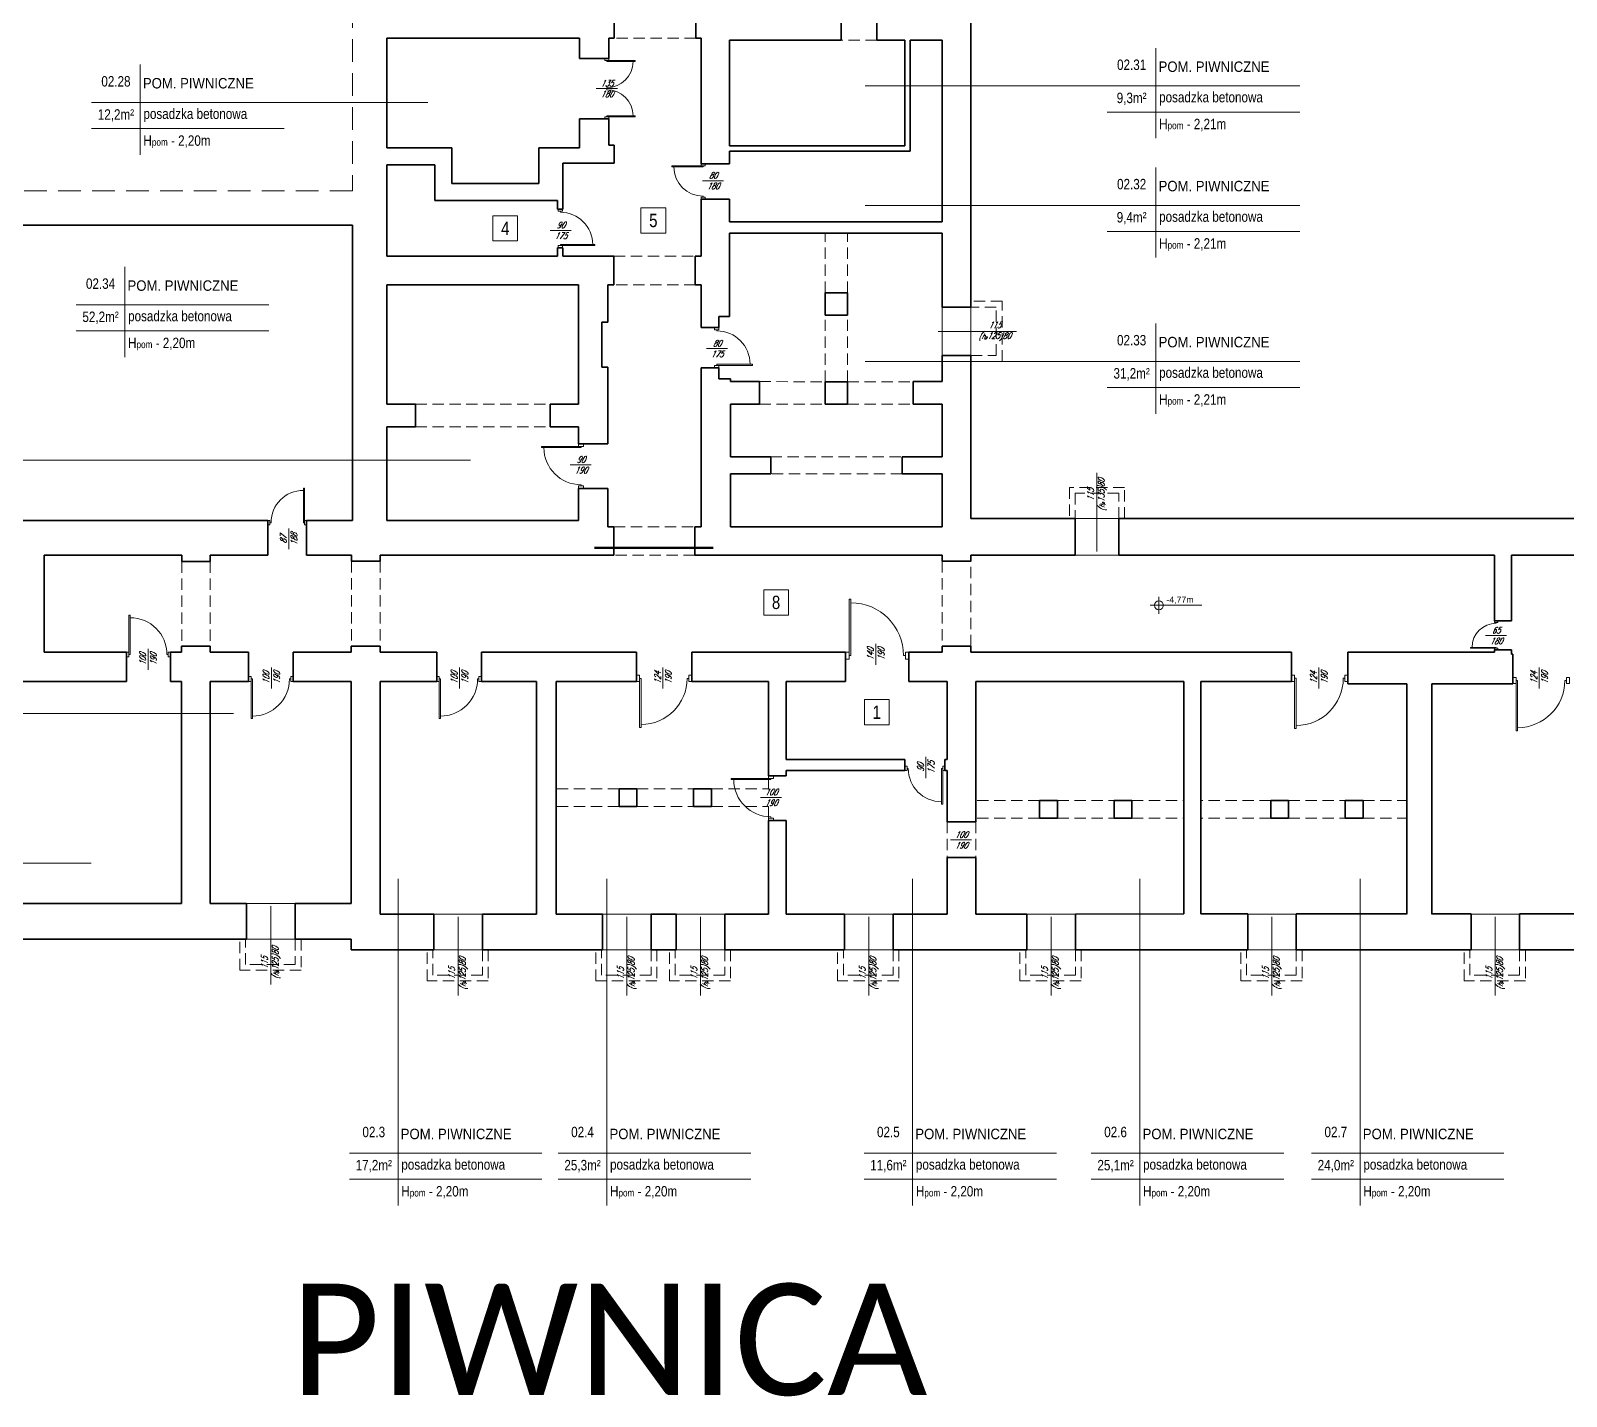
# Model space of a CAD drawing. Header units: millimetres. Extents: x -18485 to 40303, y -22087 to 35064.
# Drawn here: x 7572 to 11017, y 29484 to 32548 of the extents above; entities that cross this region are included whole.
import ezdxf
from ezdxf.enums import TextEntityAlignment as Align

# ---------------------------------------------------------------- set-up
doc = ezdxf.new("R2010")
doc.units = ezdxf.units.MM
doc.linetypes.add('ACAD_ISO12W100', pattern=[21, 12, -3, 0, -3, 0, -3])
doc.linetypes.add('DASHED', pattern=[19.05, 12.7, -6.35])
doc.layers.get('0').update_dxf_attribs({"lineweight": 25})
for name, color, linetype, lineweight in [('-001 przyziemie - ściany', 2, 'Continuous', 35), ('-003 przyziemie - opisy', 251, 'Continuous', 5), ('03_drzwi', 1, 'Continuous', 0), ('04-1_widok', 251, 'Continuous', 5), ('04-2_nad', 251, 'DASHED', 5), ('05-03_opis', 10, 'Continuous', 5), ('_niby ściany', 10, 'Continuous', 5)]:
    doc.layers.add(name, color=color, linetype=linetype, lineweight=lineweight)
doc.styles.add('arial', font='arial.ttf')
doc.styles.add('ariel', font='arial.ttf', dxfattribs={"width": 0.8})
doc.styles.add('ariel_wym', font='simplex.shx', dxfattribs={"width": 0.65, "oblique": 25})
doc.styles.get("Standard").update_dxf_attribs({"font": 'txt.shx'})

# ---------------------------------------------------------------- blocks, each defined once
blk = doc.blocks.new('*U56')
blk.add_line((0, 0.375), (0, 0.4))
at = {"ltscale": 0.8}
blk.add_lwpolyline([(-0.05, 0.4), (-0.05, 0.45), (0.05, 0.45), (0.05, 0.4)], close=True, dxfattribs=at)
blk.add_lwpolyline([(0, -0.4), (0, -0.375), (-0.8, -0.375), (-0.8, -0.4), (-0.05, -0.4), (0.05, -0.4), (0.05, -0.45), (-0.05, -0.45), (-0.05, -0.4)])
blk.add_arc((0, -0.375), 0.75, 90, 180)
blk = doc.blocks.new('*U57')
for p, q in [((0, -0.025), (0, 0.025)), ((0, -0.675), (0, -0.7))]:
    blk.add_line(p, q)
for points in [[(0, 0.7), (0, 0.675), (0.7, 0.675), (0.7, 0.7), (0.05, 0.7), (-0.05, 0.7), (-0.05, 0.75), (0.05, 0.75), (0.05, 0.7)], [(0, -0.7), (0, -0.675), (0.7, -0.675), (0.7, -0.7), (0.05, -0.7), (-0.05, -0.7), (-0.05, -0.75), (0.05, -0.75), (0.05, -0.7)]]:
    blk.add_lwpolyline(points)
for centre, start, end in [((0, 0.675), 270, 0), ((0, -0.675), 0, 90)]:
    blk.add_arc(centre, 0.65, start, end)
blk = doc.blocks.new('kota rzutowa')
at = {"ltscale": 0.5}
for p, q in [((-20.6, 0), (102.8, 0)), ((0, -20.6), (0, 20.6))]:
    blk.add_line(p, q, dxfattribs=at)
blk.add_circle((0, 0), 10.6, dxfattribs=at)
at = {"ltscale": 0.5, "style": 'arial'}
blk.add_attdef('POZ._POSADKI_WYKOŃCZONWJ', text='', height=15, dxfattribs=at).set_placement((17.9, 1.4), align=Align.BOTTOM_LEFT)
blk.add_attdef('POZ._POSADZKI_KONSTRUKCJA', text='', height=15, dxfattribs=at).set_placement((17, -5), align=Align.TOP_LEFT)

msp = doc.modelspace()

# ---------------------------------------------------------------- linework, layer by layer
at = {"layer": '-001 przyziemie - ściany'}
for p, q in [((9681, 31927.7), (9681, 32615.2)), ((8881, 32582.7), (8881, 32530.7)), ((9064, 32569.7), (9064, 32530.7)), ((9390, 32564.7), (9390, 32526.7)), ((9470, 32564.7), (9470, 32526.7)), ((8803, 32530.7), (8371, 32530.7)), ((8371, 32530.7), (8371, 32284.7)), ((8803, 32530.7), (8803, 32485.7)), ((8881, 32530.7), (8869, 32530.7)), ((8869, 32530.7), (8869, 32485.7)), ((9064, 32530.7), (9076, 32530.7)), ((9076, 32248.7), (9076, 32530.7)), ((9140, 32526.7), (9140, 32289.7)), ((9390, 32526.7), (9140, 32526.7)), ((9470, 32526.7), (9533, 32526.7)), ((9533, 32289.7), (9533, 32526.7)), ((9545, 32277.7), (9545, 32526.7)), ((9545, 32526.7), (9617, 32526.7)), ((9617, 32118.7), (9617, 32526.7)), ((8869, 32485.7), (8803, 32485.7)), ((8869, 32349.7), (8803, 32349.7)), ((8803, 32349.7), (8803, 32284.7)), ((8869, 32349.7), (8869, 32290.7)), ((8517, 32284.7), (8371, 32284.7)), ((8517, 32284.7), (8517, 32204.7)), ((8712, 32284.7), (8712, 32204.7)), ((8712, 32284.7), (8803, 32284.7)), ((8881, 32290.7), (8869, 32290.7)), ((8881, 32290.7), (8881, 32250.7)), ((9140, 32289.7), (9533, 32289.7)), ((9545, 32277.7), (9140, 32277.7)), ((9140, 32277.7), (9140, 32248.7)), ((8371, 32246.7), (8371, 32041.7)), ((8479, 32246.7), (8371, 32246.7)), ((8479, 32166.7), (8479, 32246.7)), ((8881, 32250.7), (8766, 32250.7)), ((8766, 32250.7), (8766, 32147.7)), ((9076, 32248.7), (9140, 32248.7)), ((8517, 32204.7), (8712, 32204.7)), ((8479, 32166.7), (8754, 32166.7)), ((8754, 32147.7), (8754, 32166.7)), ((8766, 32147.7), (8754, 32147.7)), ((9076, 32041.7), (9076, 32169.7)), ((9076, 32169.7), (9140, 32169.7)), ((9140, 32169.7), (9140, 32118.7)), ((8294, 32111.7), (7506, 32111.7)), ((8294, 32111.7), (8294, 31448.7)), ((9617, 32118.7), (9140, 32118.7)), ((9617, 32093.7), (9140, 32093.7)), ((9140, 32093.7), (9140, 31906.7)), ((9617, 31977.7), (9617, 32093.7)), ((8754, 32041.7), (8371, 32041.7)), ((8766, 32060.7), (8754, 32060.7)), ((8754, 32060.7), (8754, 32041.7)), ((8766, 32060.7), (8766, 32041.7)), ((8766, 32041.7), (8880, 32041.7)), ((8880, 32041.7), (8880, 31977.7)), ((9063, 32041.7), (9063, 31977.7)), ((9063, 32041.7), (9076, 32041.7)), ((8371, 31977.7), (8371, 31709.7)), ((8801, 31977.7), (8371, 31977.7)), ((8801, 31977.7), (8801, 31773.2)), ((8880, 31977.7), (8867, 31977.7)), ((8867, 31977.7), (8867, 31893.7)), ((9063, 31977.7), (9076, 31977.7)), ((9063, 31977.7), (9076, 31977.7)), ((9076, 31881.7), (9076, 31977.7)), ((9617, 31927.7), (9617, 31977.7)), ((9354.5, 31909.4), (9354.5, 31959.4)), ((9354.5, 31959.4), (9404.5, 31959.4)), ((9404.5, 31959.4), (9404.5, 31909.4)), ((9116, 31881.7), (9116, 31906.7)), ((9116, 31906.7), (9140, 31906.7)), ((9404.5, 31909.4), (9354.5, 31909.4)), ((9681, 31927.7), (9617, 31927.7)), ((8867, 31893.7), (8853, 31893.7)), ((8853, 31893.7), (8853, 31792.7)), ((9076, 31881.7), (9116, 31881.7)), ((9617, 31760.7), (9617, 31818.7)), ((9681, 31818.7), (9617, 31818.7)), ((9681, 31453.1), (9681, 31818.7)), ((8801, 31709.7), (8801, 31773.2)), ((8853, 31792.7), (8867, 31792.7)), ((8867, 31792.7), (8867, 31620.7)), ((9076, 31434.7), (9076, 31791.7)), ((9076, 31791.7), (9116, 31791.7)), ((9116, 31791.7), (9116, 31766.7)), ((9116, 31766.7), (9142, 31766.7)), ((9142, 31766.7), (9142, 31760.7)), ((9142, 31760.7), (9207, 31760.7)), ((9207, 31760.7), (9207, 31709.7)), ((9354.5, 31709.7), (9354.5, 31759.7)), ((9354.5, 31759.7), (9404.5, 31759.7)), ((9404.5, 31759.7), (9404.5, 31709.7)), ((9552, 31709.7), (9552, 31760.7)), ((9552, 31760.7), (9617, 31760.7)), ((8371, 31709.7), (8435, 31709.7)), ((8435, 31709.7), (8435, 31658.7)), ((8737, 31658.7), (8737, 31709.7)), ((8737, 31709.7), (8801, 31709.7)), ((9142, 31709.7), (9142, 31591.7)), ((9207, 31709.7), (9142, 31709.7)), ((9404.5, 31709.7), (9354.5, 31709.7)), ((9617, 31709.7), (9552, 31709.7)), ((9617, 31591.7), (9617, 31709.7)), ((8371, 31658.7), (8371, 31448.7)), ((8435, 31658.7), (8371, 31658.7)), ((8801, 31658.7), (8737, 31658.7)), ((8801, 31620.7), (8801, 31658.7)), ((8867, 31620.7), (8801, 31620.7)), ((9142, 31591.7), (9232, 31591.7)), ((9232, 31591.7), (9232, 31553.7)), ((9617, 31591.7), (9527, 31591.7)), ((9527, 31591.7), (9527, 31553.7)), ((9142, 31553.7), (9142, 31434.7)), ((9232, 31553.7), (9142, 31553.7)), ((9527, 31553.7), (9617, 31553.7)), ((9617, 31553.7), (9617, 31434.7)), ((8867, 31520.7), (8801, 31520.7)), ((8801, 31520.7), (8801, 31448.7)), ((8867, 31520.7), (8867, 31434.7)), ((9915, 31453.1), (9681, 31453.1)), ((9915, 31370.7), (9915, 31453.1)), ((12053, 31453.1), (10013, 31453.1)), ((10013, 31370.7), (10013, 31453.1)), ((8104, 31448.7), (7506, 31448.7)), ((8104, 31370.7), (8104, 31448.7)), ((8191, 31370.7), (8191, 31448.7)), ((8294, 31448.7), (8191, 31448.7)), ((8801, 31448.7), (8371, 31448.7)), ((8867, 31434.7), (8880, 31434.7)), ((8880, 31434.7), (8880, 31370.7)), ((9062, 31434.7), (9062, 31370.7)), ((9062, 31434.7), (9076, 31434.7)), ((9142, 31434.7), (9617, 31434.7)), ((7911, 31370.7), (7602, 31370.7)), ((7602, 31370.7), (7602, 31153.7)), ((7911, 31356.7), (7911, 31370.7)), ((7975, 31356.7), (7911, 31356.7)), ((8104, 31370.7), (7975, 31370.7)), ((7975, 31370.7), (7975, 31356.7)), ((8292, 31370.7), (8191, 31370.7)), ((8292, 31357.7), (8292, 31370.7)), ((8356, 31357.7), (8292, 31357.7)), ((8880, 31370.7), (8356, 31370.7)), ((8356, 31370.7), (8356, 31357.7)), ((9617, 31370.7), (9062, 31370.7)), ((9617, 31370.7), (9617, 31357.7)), ((9617, 31357.7), (9681, 31357.7)), ((9915, 31370.7), (9681, 31370.7)), ((9681, 31357.7), (9681, 31370.7)), ((10856, 31370.7), (10013, 31370.7)), ((10022, 31370.7), (10021, 31370.7)), ((10856, 31223.7), (10856, 31370.7)), ((10894, 31223.7), (10894, 31370.7)), ((10894, 31370.7), (11941, 31370.7)), ((10856, 31223.7), (10894, 31223.7)), ((7602, 31153.7), (7787, 31153.7)), ((7787, 31153.7), (7787, 31087.7)), ((7886, 31153.7), (7886, 31087.7)), ((7886, 31153.7), (7910, 31153.7)), ((7910, 31153.7), (7910, 31166.7)), ((7910, 31166.7), (7975, 31166.7)), ((7975, 31166.7), (7975, 31153.7)), ((7975, 31153.7), (8061, 31153.7)), ((8061, 31153.7), (8061, 31087.7)), ((8161, 31153.7), (8161, 31087.7)), ((8161, 31153.7), (8291, 31153.7)), ((8291, 31153.7), (8291, 31166.7)), ((8291, 31166.7), (8356, 31166.7)), ((8356, 31166.7), (8356, 31153.7)), ((8356, 31153.7), (8483, 31153.7)), ((8483, 31153.7), (8483, 31087.7)), ((8583, 31153.7), (8583, 31087.7)), ((8583, 31153.7), (8931, 31153.7)), ((8931, 31153.7), (8931, 31087.7)), ((9055, 31153.7), (9400, 31153.7)), ((9055, 31153.7), (9055, 31087.7)), ((9400, 31153.7), (9400, 31087.7)), ((9542, 31153.7), (9617, 31153.7)), ((9542, 31153.7), (9542, 31087.7)), ((9617, 31153.7), (9617, 31166.7)), ((9617, 31166.7), (9681, 31166.7)), ((9681, 31166.7), (9681, 31153.7)), ((9681, 31153.7), (10400, 31153.7)), ((10400, 31153.7), (10400, 31087.7)), ((10527, 31153.7), (10856, 31153.7)), ((10527, 31153.7), (10527, 31082.7)), ((10856, 31153.7), (10856, 31158.7)), ((10856, 31158.7), (10894, 31158.7)), ((10894, 31158.7), (10894, 31148.7)), ((10894, 31148.7), (10897, 31148.7)), ((10897, 31148.7), (10897, 31082.7)), ((7506, 31087.7), (7787, 31087.7)), ((7886, 31087.7), (7910, 31087.7)), ((7910, 31087.7), (7910, 30589.8)), ((7975, 31087.7), (8061, 31087.7)), ((7975, 31087.7), (7975, 30589.8)), ((8161, 31087.7), (8291, 31087.7)), ((8291, 31087.7), (8291, 30589.8)), ((8356, 31087.7), (8483, 31087.7)), ((8356, 31087.7), (8356, 30565.8)), ((8583, 31087.7), (8707, 31087.7)), ((8707, 31087.7), (8707, 30565.8)), ((8751, 31087.7), (8931, 31087.7)), ((8931, 31087.7), (8751, 31087.7)), ((8751, 31087.7), (8751, 30565.8)), ((9055, 31087.7), (9227, 31087.7)), ((9227, 31087.7), (9227, 30875.7)), ((9267, 31087.7), (9400, 31087.7)), ((9400, 31087.7), (9267, 31087.7)), ((9267, 31087.7), (9267, 30912.7)), ((9542, 31087.7), (9628, 31087.7)), ((9628, 31087.7), (9628, 30912.7)), ((9692, 31087.7), (10159, 31087.7)), ((9692, 31087.7), (9692, 30772.9)), ((10159.1, 30566), (10159, 31087.7)), ((10197, 31087.7), (10400, 31087.7)), ((10197.1, 30566), (10197, 31087.7)), ((10659, 31082.7), (10527, 31082.7)), ((10659, 30565.8), (10659, 31082.7)), ((10715, 30565.8), (10715, 31082.7)), ((10897, 31082.7), (10715, 31082.7)), ((9267, 30912.7), (9533, 30912.7)), ((9533, 30912.7), (9533, 30887.7)), ((9628, 30912.7), (9623, 30912.7)), ((9623, 30912.7), (9623, 30887.7)), ((9227, 30887.7), (9227, 30875.7)), ((9227, 30875.7), (9267, 30875.7)), ((9267, 30887.7), (9533, 30887.7)), ((9267, 30887.7), (9267, 30875.7)), ((9623, 30887.7), (9628, 30887.7)), ((9628, 30887.7), (9628, 30772.9)), ((8892, 30846.8), (8892, 30806.8)), ((8932, 30846.8), (8892, 30846.8)), ((8932, 30806.8), (8932, 30846.8)), ((9059, 30846.8), (9059, 30806.8)), ((9099, 30846.8), (9059, 30846.8)), ((9099, 30806.8), (9099, 30846.8)), ((8892, 30806.8), (8932, 30806.8)), ((9059, 30806.8), (9099, 30806.8)), ((9835.2, 30820.9), (9835.2, 30780.9)), ((9875.2, 30820.9), (9835.2, 30820.9)), ((9875.2, 30780.9), (9875.2, 30820.9)), ((10002.2, 30820.9), (10002.2, 30780.9)), ((10042.2, 30820.9), (10002.2, 30820.9)), ((10042.2, 30780.9), (10042.2, 30820.9)), ((10353.9, 30820.9), (10353.9, 30780.9)), ((10393.9, 30820.9), (10353.9, 30820.9)), ((10393.9, 30780.9), (10393.9, 30820.9)), ((10520.9, 30820.9), (10520.9, 30780.9)), ((10560.9, 30820.9), (10520.9, 30820.9)), ((10560.9, 30780.9), (10560.9, 30820.9)), ((9227, 30775.7), (9227.1, 30565.9)), ((9227, 30775.7), (9267, 30775.7)), ((9267, 30775.7), (9267.1, 30565.9)), ((9692, 30772.9), (9628, 30772.9)), ((9835.2, 30780.9), (9875.2, 30780.9)), ((10002.2, 30780.9), (10042.2, 30780.9)), ((10353.9, 30780.9), (10393.9, 30780.9)), ((10520.9, 30780.9), (10560.9, 30780.9)), ((9628, 30692.9), (9628, 30565.8)), ((9692, 30692.9), (9628, 30692.9)), ((9692, 30692.9), (9692, 30565.8)), ((7910, 30589.8), (7506, 30589.8)), ((8056.5, 30589.8), (7975, 30589.8)), ((8056.5, 30509.8), (8056.5, 30589.8)), ((8291, 30589.8), (8165.5, 30589.8)), ((8165.5, 30509.8), (8165.5, 30589.8)), ((8476.5, 30565.8), (8356, 30565.8)), ((8476.5, 30485.8), (8476.5, 30565.8)), ((8707, 30565.9), (8585.5, 30565.8)), ((8585.5, 30485.8), (8585.5, 30565.8)), ((8855, 30565.9), (8751, 30565.9)), ((8855, 30485.8), (8855, 30565.9)), ((8964, 30485.8), (8964, 30565.9)), ((9020, 30565.9), (8964, 30565.9)), ((9020, 30485.8), (9020, 30565.9)), ((9227.1, 30565.9), (9129, 30565.9)), ((9129, 30485.8), (9129, 30565.9)), ((9397.5, 30565.9), (9267.1, 30565.9)), ((9397.5, 30485.8), (9397.5, 30565.9)), ((9628, 30565.9), (9506.5, 30565.9)), ((9506.5, 30485.8), (9506.5, 30565.9)), ((9806.5, 30565.9), (9692, 30565.9)), ((9806.5, 30485.8), (9806.5, 30565.9)), ((10159.1, 30566), (9915.5, 30565.9)), ((9915.5, 30485.8), (9915.5, 30565.9)), ((10302, 30566), (10197.1, 30566)), ((10302, 30485.8), (10302, 30566)), ((10659, 30566), (10411, 30566)), ((10411, 30485.8), (10411, 30566)), ((10803, 30566), (10715, 30566)), ((10803, 30485.8), (10803, 30566)), ((11304, 30566.1), (10912, 30566)), ((10912, 30485.8), (10912, 30566)), ((8056.5, 30509.8), (7486, 30509.8)), ((8291, 30509.8), (8165.5, 30509.8)), ((8291, 30509.8), (8291, 30485.8)), ((8476.5, 30485.8), (8291, 30485.8)), ((8855, 30485.8), (8585.5, 30485.8)), ((9020, 30485.8), (8964, 30485.8)), ((9397.5, 30485.8), (9129, 30485.8)), ((9806.5, 30485.8), (9506.5, 30485.8)), ((10302, 30485.8), (9915.5, 30485.8)), ((10803, 30485.8), (10411, 30485.8)), ((11304, 30485.8), (10912, 30485.8))]:
    msp.add_line(p, q, dxfattribs=at)
at = {"layer": '-003 przyziemie - opisy'}
msp.add_line((7835.3, 31113.9), (7835.3, 31160.4), dxfattribs=at)
at = {"layer": '03_drzwi'}
msp.add_line((8151.4, 31384.3), (8151.4, 31430.8), dxfattribs=at)
at = {"layer": '04-1_widok'}
for p, q in [((9617, 31935.7), (9617, 31810.7)), ((9681, 31927.7), (9681, 31818.7)), ((9915, 31453.1), (10013, 31453.1)), ((9907, 31370.7), (10021.5, 31370.7)), ((8056.5, 30589.8), (8165.5, 30589.8)), ((8476.5, 30565.8), (8585.5, 30565.8)), ((8855, 30565.8), (8964, 30565.8)), ((9020, 30565.8), (9129, 30565.8)), ((9397.5, 30565.8), (9506.5, 30565.8)), ((9806.5, 30565.8), (9915.5, 30565.8)), ((10302, 30565.8), (10411, 30565.8)), ((10803, 30565.8), (10912, 30565.8)), ((8056.5, 30509.8), (8165.5, 30509.8)), ((8476.5, 30485.8), (8585.5, 30485.8)), ((8855, 30485.8), (8964, 30485.8)), ((9020, 30485.8), (9129, 30485.8)), ((9397.5, 30485.8), (9506.5, 30485.8)), ((9806.5, 30485.8), (9915.5, 30485.8)), ((10302, 30485.8), (10411, 30485.8)), ((10803, 30485.8), (10912, 30485.8))]:
    msp.add_line(p, q, dxfattribs=at)
at = {"layer": '04-2_nad', "ltscale": 2}
for p, q in [((9064, 32530.7), (8881, 32530.7)), ((9470, 32526.7), (9390, 32526.7)), ((9354.5, 31959.4), (9354.5, 32093.7)), ((9404.5, 31959.4), (9404.5, 32093.7)), ((8880, 32041.7), (9063, 32041.7)), ((9063, 31977.7), (8880, 31977.7)), ((9751, 31940.7), (9681, 31940.7)), ((9751, 31805.7), (9751, 31940.7)), ((9354.5, 31759.7), (9354.5, 31909.4)), ((9404.5, 31759.7), (9404.5, 31909.4)), ((9738, 31927.7), (9681, 31927.7)), ((9738, 31818.7), (9738, 31927.7)), ((9681, 31818.7), (9738, 31818.7)), ((9681, 31805.7), (9751, 31805.7)), ((9207, 31760.7), (9354.5, 31759.7)), ((9404.5, 31759.7), (9552, 31759.7)), ((8435, 31709.7), (8737, 31709.7)), ((9207, 31709.7), (9354.5, 31709.7)), ((9404.5, 31709.7), (9552, 31709.7)), ((8435, 31658.7), (8737, 31658.7)), ((9232, 31591.7), (9527, 31591.7)), ((9527, 31553.7), (9232, 31553.7)), ((10026, 31523.1), (9902, 31523.1)), ((9902, 31523.1), (9902, 31453.1)), ((10026, 31453.1), (10026, 31523.1)), ((10013, 31510.1), (9915, 31510.1)), ((9915, 31510.1), (9915, 31453.1)), ((10013, 31453.1), (10013, 31510.1)), ((8880, 31434.7), (9062, 31434.7)), ((7911, 31356.7), (7911, 31165.7)), ((7975, 31356.7), (7975, 31165.7)), ((8292, 31357.7), (8292, 31166.7)), ((8356, 31357.7), (8356, 31166.7)), ((9062, 31370.7), (8880, 31370.7)), ((9617, 31357.7), (9617, 31166.7)), ((9681, 31166.7), (9681, 31357.7)), ((9227, 30846.8), (9227, 30881.7)), ((8892, 30846.8), (8751, 30846.8)), ((8932, 30846.8), (9059, 30846.8)), ((9099, 30846.8), (9227, 30846.8)), ((8892, 30806.8), (8751, 30806.8)), ((8932, 30806.8), (9059, 30806.8)), ((9099, 30806.8), (9227, 30806.8)), ((9227, 30806.8), (9227, 30775.7)), ((9835.2, 30820.9), (9692, 30820.9)), ((9875.2, 30820.9), (10002.2, 30820.9)), ((10042.2, 30820.9), (10159.1, 30820.9)), ((10353.9, 30820.9), (10197.1, 30820.9)), ((10393.9, 30820.9), (10520.9, 30820.9)), ((10560.9, 30820.9), (10659, 30820.9)), ((9628, 30772.9), (9628, 30692.9)), ((9835.2, 30780.9), (9692, 30780.9)), ((9692, 30772.9), (9692, 30692.9)), ((9875.2, 30780.9), (10002.2, 30780.9)), ((10042.2, 30780.9), (10159.1, 30780.9)), ((10353.9, 30780.9), (10197.1, 30780.9)), ((10393.9, 30780.9), (10520.9, 30780.9)), ((10560.9, 30780.9), (10659, 30780.9)), ((8041.2, 30439.8), (8041.2, 30509.8)), ((8054.2, 30452.8), (8054.2, 30509.8)), ((8165.5, 30509.8), (8165.5, 30452.8)), ((8178.5, 30509.8), (8178.5, 30439.8)), ((8461.2, 30415.8), (8461.2, 30485.8)), ((8474.2, 30428.8), (8474.2, 30485.8)), ((8585.5, 30485.8), (8585.5, 30428.8)), ((8598.5, 30485.8), (8598.5, 30415.8)), ((8839.7, 30415.8), (8839.7, 30485.8)), ((8852.7, 30428.8), (8852.7, 30485.8)), ((8964, 30485.8), (8964, 30428.8)), ((8977, 30485.8), (8977, 30415.8)), ((9004.7, 30415.8), (9004.7, 30485.8)), ((9017.7, 30428.8), (9017.7, 30485.8)), ((9129, 30485.8), (9129, 30428.8)), ((9142, 30485.8), (9142, 30415.8)), ((9382.2, 30415.8), (9382.2, 30485.8)), ((9395.2, 30428.8), (9395.2, 30485.8)), ((9506.5, 30485.8), (9506.5, 30428.8)), ((9519.5, 30485.8), (9519.5, 30415.8)), ((9791.2, 30415.8), (9791.2, 30485.8)), ((9804.2, 30428.8), (9804.2, 30485.8)), ((9915.5, 30485.8), (9915.5, 30428.8)), ((9928.5, 30485.8), (9928.5, 30415.8)), ((10286.7, 30415.8), (10286.7, 30485.8)), ((10299.7, 30428.8), (10299.7, 30485.8)), ((10411, 30485.8), (10411, 30428.8)), ((10424, 30485.8), (10424, 30415.8)), ((10787.7, 30415.8), (10787.7, 30485.8)), ((10800.7, 30428.8), (10800.7, 30485.8)), ((10912, 30485.8), (10912, 30428.8)), ((10925, 30485.8), (10925, 30415.8)), ((8165.5, 30452.8), (8054.2, 30452.8)), ((8178.5, 30439.8), (8041.2, 30439.8)), ((8585.5, 30428.8), (8474.2, 30428.8)), ((8964, 30428.8), (8852.7, 30428.8)), ((9129, 30428.8), (9017.7, 30428.8)), ((9506.5, 30428.8), (9395.2, 30428.8)), ((9915.5, 30428.8), (9804.2, 30428.8)), ((10411, 30428.8), (10299.7, 30428.8)), ((10912, 30428.8), (10800.7, 30428.8)), ((8598.5, 30415.8), (8461.2, 30415.8)), ((8977, 30415.8), (8839.7, 30415.8)), ((9142, 30415.8), (9004.7, 30415.8)), ((9519.5, 30415.8), (9382.2, 30415.8)), ((9928.5, 30415.8), (9791.2, 30415.8)), ((10424, 30415.8), (10286.7, 30415.8)), ((10925, 30415.8), (10787.7, 30415.8))]:
    msp.add_line(p, q, dxfattribs=at)
at = {"layer": '05-03_opis'}
for p, q in [((10096.1, 32508.8), (10096.1, 32306.4)), ((7817.7, 32471.6), (7817.7, 32269.3)), ((10418.9, 32423.7), (9444, 32423.7)), ((7708.8, 32386.5), (8463.2, 32386.5)), ((9987.2, 32365.3), (10418.9, 32365.3)), ((7708.8, 32328.2), (8140.5, 32328.2)), ((10096.1, 32240.9), (10096.1, 32038.6)), ((10418.9, 32155.9), (9444, 32155.9)), ((9987.2, 32097.5), (10418.9, 32097.5)), ((7783.3, 32017.7), (7783.3, 31815.3)), ((7674.4, 31932.6), (8106.1, 31932.6)), ((7674.4, 31874.2), (8106.1, 31874.2)), ((10096.1, 31890.8), (10096.1, 31688.5)), ((10418.9, 31805.7), (9444, 31805.7)), ((9987.2, 31747.4), (10418.9, 31747.4)), ((6969.4, 31584), (8558.9, 31584)), ((6969.4, 31015.6), (8027.2, 31015.6)), ((6969.4, 30679.9), (7707.6, 30679.9)), ((8396.2, 30645.1), (8396.2, 29911.9)), ((8864.4, 30645.1), (8864.4, 29911.9)), ((9550.5, 30645.1), (9550.5, 29911.9)), ((10060.1, 30645.1), (10060.1, 29911.9)), ((10554.3, 30645.1), (10554.3, 29911.9)), ((8287.3, 30029.2), (8719, 30029.2)), ((8755.5, 30029.2), (9187.2, 30029.2)), ((9441.6, 30029.2), (9873.3, 30029.2)), ((9951.2, 30029.2), (10382.9, 30029.2)), ((10445.3, 30029.2), (10877, 30029.2)), ((8287.3, 29970.8), (8719, 29970.8)), ((8755.5, 29970.8), (9187.2, 29970.8)), ((9441.6, 29970.8), (9873.3, 29970.8)), ((9951.2, 29970.8), (10382.9, 29970.8)), ((10445.3, 29970.8), (10877, 29970.8))]:
    msp.add_line(p, q, dxfattribs=at)
at = {"layer": '05-03_opis', "lineweight": 0}
for p, q in [((8888.1, 32417.7), (8840.9, 32417.7)), ((9126, 32211.2), (9078.8, 32211.2)), ((8784.5, 32099.6), (8737.3, 32099.6)), ((9607.4, 31873.2), (9783.4, 31873.2)), ((9135, 31834.4), (9087.8, 31834.4)), ((8829.6, 31573.7), (8782.4, 31573.7)), ((9964, 31379.4), (9964, 31555.5)), ((10882.6, 31190.5), (10835.4, 31190.5)), ((7835.3, 31160.7), (7835.3, 31113.5)), ((9467.8, 31172.2), (9467.8, 31125)), ((8112, 31119.3), (8112, 31072.1)), ((8534, 31119.3), (8534, 31072.1)), ((8990.3, 31119.3), (8990.3, 31072.1)), ((10461.7, 31119.3), (10461.7, 31072.1)), ((10956, 31119.3), (10956, 31072.1)), ((9580.1, 30918.2), (9580.1, 30871)), ((9256.2, 30827.6), (9209.1, 30827.6)), ((9682.7, 30732), (9635.5, 30732)), ((8111, 30583.4), (8111, 30407.4)), ((8531, 30559.4), (8531, 30383.4)), ((8909.5, 30559.4), (8909.5, 30383.4)), ((9074.5, 30559.4), (9074.5, 30383.4)), ((9452, 30559.4), (9452, 30383.4)), ((9861, 30559.4), (9861, 30383.4)), ((10356.5, 30559.4), (10356.5, 30383.4)), ((10857.5, 30559.4), (10857.5, 30383.4))]:
    msp.add_line(p, q, dxfattribs=at)
at = {"layer": '05-03_opis'}
for points in [[(8941.1, 32150), (8996.5, 32150), (8996.5, 32093.5), (8941.1, 32093.5)], [(8608.9, 32132.7), (8664.2, 32132.7), (8664.2, 32076.2), (8608.9, 32076.2)], [(9216.4, 31293.2), (9271.8, 31293.2), (9271.8, 31236.7), (9216.4, 31236.7)], [(9442.3, 31046.9), (9497.6, 31046.9), (9497.6, 30990.5), (9442.3, 30990.5)]]:
    msp.add_lwpolyline(points, close=True, dxfattribs=at)
at = {"layer": '05-03_opis', "linetype": 'ACAD_ISO12W100', "ltscale": 6, "const_width": 5}
msp.add_lwpolyline([(8836.2, 31387.5), (9103.1, 31387.5)], dxfattribs=at)
at = {"layer": '_niby ściany', "linetype": 'DASHED', "ltscale": 4}
for p, q in [((8294, 33366.7), (8294, 32188.7)), ((8294, 32188.7), (7429, 32188.7))]:
    msp.add_line(p, q, dxfattribs=at)

# ---------------------------------------------------------------- block references
at = {"layer": '03_drzwi'}
for name, p, xscale, yscale, zscale in [('*U57', (8864.5, 32417.7), 90.66666666665624, 90.66666666665624, 90.66666666665624), ('*U56', (8760.3, 32104.2), -96.66708151040234, 96.66708151040234, 96.6670815104022), ('*U56', (9111, 31836.7), -99.99999999997284, 99.99999999997284, 99.99999999997269), ('*U56', (10859.6, 31191.2), 72.22222222220263, 72.22222222220263, 72.22222222220263)]:
    msp.add_blockref(name, p, dxfattribs=dict(at, xscale=xscale, yscale=yscale, zscale=zscale))
for p, xscale, yscale, zscale, rotation in [((9080.4, 32209.2), -87.77777777775485, 87.77777777775485, 87.77777777775472, 180), ((8806.6, 31570.7), -111.1111111110804, 111.1111111110804, 111.1111111110803, 180), ((8147.5, 31443.9), -96.66666666664042, 96.66666666664042, 96.66666666664028, 89.99999999999997), ((9471, 31145.8), 157.7777777777349, 157.7777777777349, 157.7777777777349, 270), ((7836.5, 31148.2), 109.9999999999703, 109.9999999999703, 109.9999999999703, 270), ((8111, 31093.3), -111.1111111110809, 111.1111111110809, 111.1111111110808, 270), ((8533, 31093.3), -111.1111111110809, 111.1111111110809, 111.1111111110808, 270), ((8993, 31094.6), -137.7777777777404, 137.7777777777404, 137.7777777777402, 270), ((10463.5, 31094.8), -141.1111111110728, 141.1111111110728, 141.1111111110726, 270), ((10960.5, 31089.8), -141.1111111110728, 141.1111111110728, 141.1111111110726, 270), ((9232.6, 30825.7), -111.1111111159261, 111.1111111159261, 111.1111111159259, 180), ((9578, 30892.7), 99.99999999997286, 99.99999999997286, 99.99999999997286, 90)]:
    msp.add_blockref('*U56', p, dxfattribs=dict(at, xscale=xscale, yscale=yscale, zscale=zscale, rotation=rotation))
at = {"layer": '05-03_opis', "xscale": 0.9359999999996944, "yscale": 0.9359999999996944, "zscale": 0.9359999999996944}
msp.add_blockref('kota rzutowa', (10102.9, 31258.6), dxfattribs=at).add_auto_attribs({'POZ._POSADKI_WYKOŃCZONWJ': '-4,77m'})

# ---------------------------------------------------------------- texts
at = {"insert": (8154.7, 29736.5), "char_height": 2.5, "width": 3076.14, "attachment_point": 1}
msp.add_mtext('{\\fCalibri|b0|i0|c0|p34;\\H100x;PIWNICA}', dxfattribs=at)
at = {"layer": '05-03_opis', "style": 'ariel'}
for s, insert, char_height, width, attachment_point in [('02.31', (10041.7, 32471.2), 23.42, 108.913, 5), ('{\\W0.9;POM. PIWNICZNE}', (10102.2, 32466.8), 23.423, 524.533, 4), ('02.28', (7763.3, 32434), 23.42, 108.913, 5), ('{\\W0.9;POM. PIWNICZNE}', (7823.8, 32429.7), 23.423, 524.533, 4), ('9,3m²', (10041.7, 32394.8), 23.42, 108.913, 5), (' posadzka betonowa', (10096.1, 32395.1), 23.423, 322.789, 4), ('12,2m²', (7763.3, 32357.6), 23.42, 108.913, 5), (' posadzka betonowa', (7817.7, 32357.9), 23.423, 322.789, 4), (' H{\\H0.7x;pom\\H1.429x; - 2,21m}', (10096.1, 32335.9), 23.423, 322.789, 4), (' H{\\H0.7x;pom\\H1.429x; - 2,20m}', (7817.7, 32298.7), 23.423, 322.789, 4), ('02.32', (10041.7, 32203.4), 23.42, 108.913, 5), ('{\\W0.9;POM. PIWNICZNE}', (10102.2, 32199), 23.423, 524.533, 4), ('9,4m²', (10041.7, 32127), 23.42, 108.913, 5), (' posadzka betonowa', (10096.1, 32127.2), 23.423, 322.789, 4), ('4', (8636.6, 32104.4), 30, 55.359, 5), ('5', (8968.8, 32121.8), 30, 55.359, 5), (' H{\\H0.7x;pom\\H1.429x; - 2,21m}', (10096.1, 32068), 23.423, 322.789, 4), ('02.34', (7728.8, 31980.1), 23.42, 108.913, 5), ('{\\W0.9;POM. PIWNICZNE}', (7789.3, 31975.7), 23.423, 524.533, 4), ('52,2m²', (7728.8, 31903.7), 23.42, 108.913, 5), (' posadzka betonowa', (7783.3, 31904), 23.423, 322.789, 4), ('02.33', (10041.7, 31853.2), 23.42, 108.913, 5), (' H{\\H0.7x;pom\\H1.429x; - 2,20m}', (7783.3, 31844.8), 23.423, 322.789, 4), ('{\\W0.9;POM. PIWNICZNE}', (10102.2, 31848.9), 23.423, 524.533, 4), ('31,2m²', (10041.7, 31776.8), 23.42, 108.913, 5), (' posadzka betonowa', (10096.1, 31777.1), 23.423, 322.789, 4), (' H{\\H0.7x;pom\\H1.429x; - 2,21m}', (10096.1, 31717.9), 23.423, 322.789, 4), ('8', (9244.1, 31264.9), 30, 55.359, 5), ('1', (9470, 31018.7), 30, 55.359, 5), ('02.3', (8341.7, 30076.7), 23.42, 108.913, 5), ('{\\W0.9;POM. PIWNICZNE}', (8402.2, 30072.3), 23.423, 524.533, 4), ('02.4', (8810, 30076.7), 23.42, 108.913, 5), ('{\\W0.9;POM. PIWNICZNE}', (8870.5, 30072.3), 23.423, 524.533, 4), ('02.5', (9496, 30076.7), 23.42, 108.913, 5), ('{\\W0.9;POM. PIWNICZNE}', (9556.5, 30072.3), 23.423, 524.533, 4), ('02.6', (10005.7, 30076.7), 23.42, 108.913, 5), ('{\\W0.9;POM. PIWNICZNE}', (10066.2, 30072.3), 23.423, 524.533, 4), ('02.7', (10499.8, 30076.7), 23.42, 108.913, 5), ('{\\W0.9;POM. PIWNICZNE}', (10560.3, 30072.3), 23.423, 524.533, 4), ('17,2m²', (8341.7, 30000.3), 23.42, 108.913, 5), (' posadzka betonowa', (8396.2, 30000.5), 23.423, 322.789, 4), ('25,3m²', (8810, 30000.3), 23.42, 108.913, 5), (' posadzka betonowa', (8864.4, 30000.5), 23.423, 322.789, 4), ('11,6m²', (9496, 30000.3), 23.42, 108.913, 5), (' posadzka betonowa', (9550.5, 30000.5), 23.423, 322.789, 4), ('25,1m²', (10005.7, 30000.3), 23.42, 108.913, 5), (' posadzka betonowa', (10060.1, 30000.5), 23.423, 322.789, 4), ('24,0m²', (10499.8, 30000.3), 23.42, 108.913, 5), (' posadzka betonowa', (10554.3, 30000.5), 23.423, 322.789, 4), (' H{\\H0.7x;pom\\H1.429x; - 2,20m}', (8396.2, 29941.4), 23.423, 322.789, 4), (' H{\\H0.7x;pom\\H1.429x; - 2,20m}', (8864.4, 29941.4), 23.423, 322.789, 4), (' H{\\H0.7x;pom\\H1.429x; - 2,20m}', (9550.5, 29941.4), 23.423, 322.789, 4), (' H{\\H0.7x;pom\\H1.429x; - 2,20m}', (10060.1, 29941.4), 23.423, 322.789, 4), (' H{\\H0.7x;pom\\H1.429x; - 2,20m}', (10554.3, 29941.4), 23.423, 322.789, 4)]:
    msp.add_mtext(s, dxfattribs=dict(at, insert=insert, char_height=char_height, width=width, attachment_point=attachment_point))
at = {"layer": '05-03_opis', "lineweight": 0, "char_height": 14.4, "attachment_point": 5, "style": 'ariel_wym'}
for s, insert, width in [('135\\P180', (8864.7, 32417.7), 68.936), ('80\\P180', (9102.6, 32211.2), 68.936), ('90\\P175', (8761.1, 32099.6), 68.936), ('115\\P({\\H0.8333x;h\\H0.6x;p}125)80', (9734.6, 31873.2), 90.802), ('80\\P175', (9111.6, 31834.4), 68.936), ('90\\P190', (8806.2, 31573.7), 68.936), ('65\\P180', (10859.2, 31190.5), 68.936), ('100\\P190', (9232.8, 30827.6), 68.936), ('100\\P190', (9659.3, 30732), 68.936)]:
    msp.add_mtext(s, dxfattribs=dict(at, insert=insert, width=width))
at = {"layer": '05-03_opis', "lineweight": 0, "char_height": 14.4, "attachment_point": 5, "rotation": 90, "style": 'ariel_wym'}
for s, insert, width in [('115\\P({\\H0.8333x;h\\H0.6x;p}135)80', (9964, 31506.6), 90.802), ('87\\P188', (8150.8, 31406.5), 68.936), ('100\\P190', (7835.3, 31137.3), 68.936), ('140\\P190', (9467.8, 31148.8), 68.936), ('100\\P190', (8112, 31095.9), 68.936), ('100\\P190', (8534, 31095.9), 68.936), ('124\\P190', (8990.3, 31095.9), 68.936), ('124\\P190', (10461.7, 31095.9), 68.936), ('124\\P190', (10956, 31095.9), 68.936), ('90\\P175', (9580.1, 30894.8), 68.936), ('115\\P({\\H0.8333x;h\\H0.6x;p}125)80', (8111, 30456.3), 90.802), ('115\\P({\\H0.8333x;h\\H0.6x;p}125)80', (8531, 30432.3), 90.802), ('115\\P({\\H0.8333x;h\\H0.6x;p}125)80', (8909.5, 30432.3), 90.802), ('115\\P({\\H0.8333x;h\\H0.6x;p}125)80', (9074.5, 30432.3), 90.802), ('115\\P({\\H0.8333x;h\\H0.6x;p}125)80', (9452, 30432.3), 90.802), ('115\\P({\\H0.8333x;h\\H0.6x;p}125)80', (9861, 30432.3), 90.802), ('115\\P({\\H0.8333x;h\\H0.6x;p}125)80', (10356.5, 30432.3), 90.802), ('115\\P({\\H0.8333x;h\\H0.6x;p}125)80', (10857.5, 30432.3), 90.802)]:
    msp.add_mtext(s, dxfattribs=dict(at, insert=insert, width=width))

doc.saveas('drawing.dxf')
